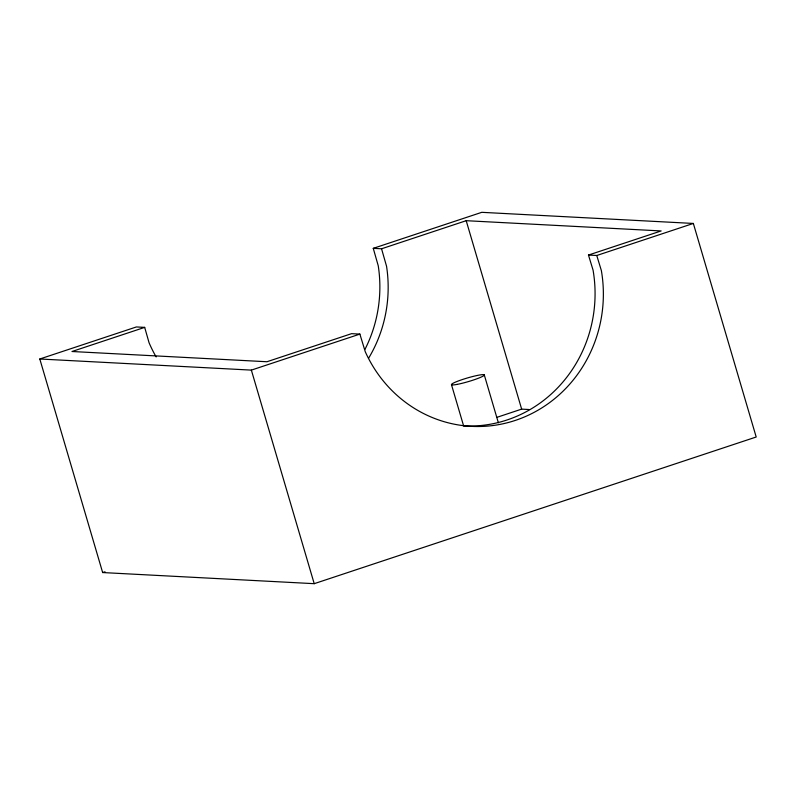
<?xml version="1.0" encoding="UTF-8"?>
<svg xmlns="http://www.w3.org/2000/svg" width="796" height="796" viewBox="0 0 796 796"><rect width="100%" height="100%" fill="white"/><g stroke="black" fill="none" stroke-linecap="round" stroke-linejoin="round"><path stroke-width="1.19" d="M364.956 349.394A131.748 125.032 -87 0 0 378.249 265.804L373.264 248.342L481.789 212.323L693.346 223.447L756.2 437.004L314.211 583.677L102.654 572.553L39.8 358.996L136.385 326.947L144.683 327.385L149.081 342.797A131.748 125.032 -87 0 0 156.145 356.916M144.683 327.385L71.988 351.504L266.949 361.742L351.583 333.663L359.882 334.101L365.264 351.723A131.748 125.032 -87 0 0 516.534 419.999A131.748 125.032 -87 0 0 601.358 270.55L596.761 255.496L588.473 255.058L593.06 270.113A131.748 125.032 -87 0 1 463.362 425.94M373.264 248.342L381.553 248.78L466.197 220.691L661.158 230.939L588.473 255.058M39.8 358.996L251.357 370.11L359.882 334.101M596.761 255.496L693.346 223.447M496.863 417.353L521.649 409.124L529.101 409.522M102.654 572.553L105.012 571.777M466.197 220.691L521.649 409.124M484.276 374.886L498.376 422.795M451.481 384.697L463.521 425.591M251.357 370.11L314.211 583.677M381.553 248.78L386.548 266.242A131.748 125.032 -87 0 1 368.498 358.389M457.123 384.388A17.124 1.881 -16.4 0 0 484.018 375.463A17.124 1.881 -16.4 0 0 462.486 379.503A17.124 1.881 -16.4 0 0 457.123 384.388"/></g></svg>
